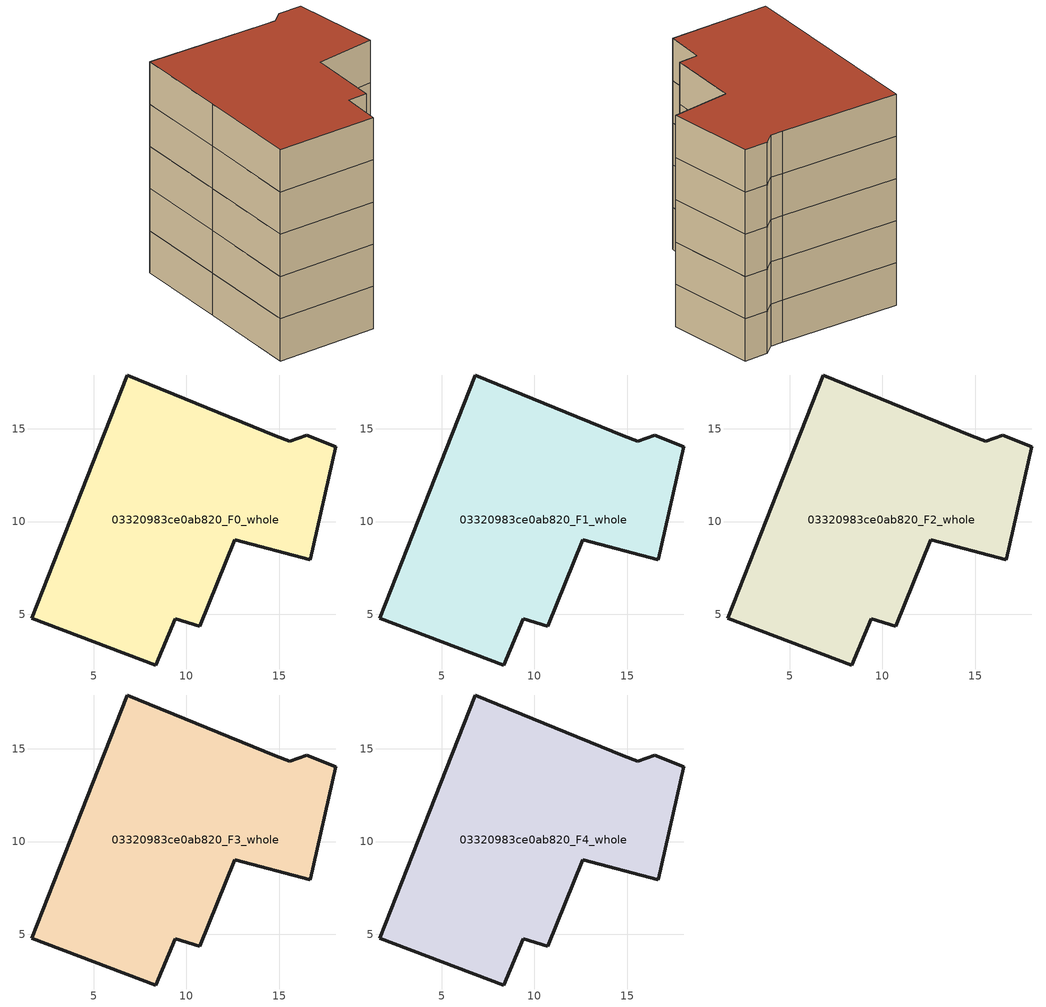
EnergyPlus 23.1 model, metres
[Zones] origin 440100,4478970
03320983ce0ab820_F0_whole
 floor ground (EU_floor_Construction): 16.49,14.66 18.07,14.05 16.69,7.93 12.6,9.01 10.72,4.34 9.39,4.76 8.35,2.25 1.64,4.77 4.31,11.59 6.79,17.92 14.79,14.64 15.58,14.33 z0
 wall outside (EU_wall_Construction): 1.64,4.77 8.35,2.25 9.39,4.76 10.72,4.34 12.6,9.01 16.69,7.93 18.07,14.05 16.49,14.66 15.58,14.33 14.79,14.64 6.79,17.92 4.31,11.59 1.64,4.77 z0:3
03320983ce0ab820_F1_whole
 floor to 03320983ce0ab820_F0_whole (EU_floor_Construction): 16.49,14.66 18.07,14.05 16.69,7.93 12.6,9.01 10.72,4.34 9.39,4.76 8.35,2.25 1.64,4.77 4.31,11.59 6.79,17.92 14.79,14.64 15.58,14.33 z3
 wall outside (EU_wall_Construction): 1.64,4.77 8.35,2.25 9.39,4.76 10.72,4.34 12.6,9.01 16.69,7.93 18.07,14.05 16.49,14.66 15.58,14.33 14.79,14.64 6.79,17.92 4.31,11.59 1.64,4.77 z3:6
03320983ce0ab820_F2_whole
 floor to 03320983ce0ab820_F1_whole (EU_floor_Construction): 16.49,14.66 18.07,14.05 16.69,7.93 12.6,9.01 10.72,4.34 9.39,4.76 8.35,2.25 1.64,4.77 4.31,11.59 6.79,17.92 14.79,14.64 15.58,14.33 z6
 wall outside (EU_wall_Construction): 1.64,4.77 8.35,2.25 9.39,4.76 10.72,4.34 12.6,9.01 16.69,7.93 18.07,14.05 16.49,14.66 15.58,14.33 14.79,14.64 6.79,17.92 4.31,11.59 1.64,4.77 z6:9
03320983ce0ab820_F3_whole
 floor to 03320983ce0ab820_F2_whole (EU_floor_Construction): 16.49,14.66 18.07,14.05 16.69,7.93 12.6,9.01 10.72,4.34 9.39,4.76 8.35,2.25 1.64,4.77 4.31,11.59 6.79,17.92 14.79,14.64 15.58,14.33 z9
 wall outside (EU_wall_Construction): 1.64,4.77 8.35,2.25 9.39,4.76 10.72,4.34 12.6,9.01 16.69,7.93 18.07,14.05 16.49,14.66 15.58,14.33 14.79,14.64 6.79,17.92 4.31,11.59 1.64,4.77 z9:12
03320983ce0ab820_F4_whole
 floor to 03320983ce0ab820_F3_whole (EU_floor_Construction): 16.49,14.66 18.07,14.05 16.69,7.93 12.6,9.01 10.72,4.34 9.39,4.76 8.35,2.25 1.64,4.77 4.31,11.59 6.79,17.92 14.79,14.64 15.58,14.33 z12
 wall outside (EU_wall_Construction): 1.64,4.77 8.35,2.25 9.39,4.76 10.72,4.34 12.6,9.01 16.69,7.93 18.07,14.05 16.49,14.66 15.58,14.33 14.79,14.64 6.79,17.92 4.31,11.59 1.64,4.77 z12:15
 roof outside (EU_roof_Construction): 16.69,7.93 18.07,14.05 16.49,14.66 15.58,14.33 14.79,14.64 6.79,17.92 4.31,11.59 1.64,4.77 8.35,2.25 9.39,4.76 10.72,4.34 12.6,9.01 z15
[Building]
EU S2 Campaign: North Axis=0; Terrain=City; Solar Distribution=FullExterior
[Site:Location]
Madrid: Latitude=40.5; Longitude=-3.5; Time Zone=1; Elevation=609
[SizingPeriod:WeatherFileDays]
AnnualSizingPeriod: Begin Month=1; Begin Day of Month=1; End Month=12; End Day of Month=31; Day of Week for Start Day=Monday; Use Weather File Daylight Saving Period=No; Use Weather File Rain and Snow Indicators=No
[MATERIAL]
EU_InternalMass_Material: Roughness=MediumRough; Thickness=0.1; Conductivity=1; Density=1800; Specific Heat=900; Thermal Absorptance=0.9; Solar Absorptance=0.7; Visible Absorptance=0.7
[MATERIAL:NOMASS] Roughness=MediumRough; Thermal Absorptance=0.9; Solar Absorptance=0.7; Visible Absorptance=0.7
Name | Thermal Resistance
EU_wall_NoMass | 0.459673
EU_roof_NoMass | 0.495815
EU_floor_NoMass | 0.788942
[CONSTRUCTION]
EU_wall_Construction: EU_wall_NoMass
EU_roof_Construction: EU_roof_NoMass
EU_floor_Construction: EU_floor_NoMass
EU_InternalMass_Construction: EU_InternalMass_Material
[ZONE] Type=1; Multiplier=1; Ceiling Height=autocalculate; Floor Area=autocalculate; Part of Total Floor Area=Yes
Name | Volume
03320983ce0ab820_F0_whole | 421.161
03320983ce0ab820_F1_whole; 03320983ce0ab820_F2_whole; 03320983ce0ab820_F3_whole; 03320983ce0ab820_F4_whole | 421.16
[INTERNALMASS] Construction=EU_InternalMass_Construction; Surface Area=140.387
Name | Zone or ZoneList
03320983ce0ab820_F0_whole_EU_InternalMass | 03320983ce0ab820_F0_whole
03320983ce0ab820_F1_whole_EU_InternalMass | 03320983ce0ab820_F1_whole
03320983ce0ab820_F2_whole_EU_InternalMass | 03320983ce0ab820_F2_whole
03320983ce0ab820_F3_whole_EU_InternalMass | 03320983ce0ab820_F3_whole
03320983ce0ab820_F4_whole_EU_InternalMass | 03320983ce0ab820_F4_whole
[OTHEREQUIPMENT] Fuel Type=Electricity; Design Level Calculation Method=Watts/Area; Power per Zone Floor Area=1; Fraction Latent=0; Fraction Radiant=0; Fraction Lost=0; Carbon Dioxide Generation Rate=0; EndUse Subcategory=EU_Step8_InternalGains
Name | Zone or ZoneList or Space or SpaceList | Schedule
EU_Step8_InternalGain_03320983ce0ab820_F0_whole_f000 | 03320983ce0ab820_F0_whole | EU_Step8_GainSchedule_03320983ce0ab820_F0_whole_f000
EU_Step8_InternalGain_03320983ce0ab820_F1_whole_f000 | 03320983ce0ab820_F1_whole | EU_Step8_GainSchedule_03320983ce0ab820_F1_whole_f000
EU_Step8_InternalGain_03320983ce0ab820_F2_whole_f000 | 03320983ce0ab820_F2_whole | EU_Step8_GainSchedule_03320983ce0ab820_F2_whole_f000
EU_Step8_InternalGain_03320983ce0ab820_F3_whole_f000 | 03320983ce0ab820_F3_whole | EU_Step8_GainSchedule_03320983ce0ab820_F3_whole_f000
EU_Step8_InternalGain_03320983ce0ab820_F4_whole_f000 | 03320983ce0ab820_F4_whole | EU_Step8_GainSchedule_03320983ce0ab820_F4_whole_f000
[ZONEVENTILATION:DESIGNFLOWRATE] Schedule=EU_AlwaysOn; Design Flow Rate Calculation Method=AirChanges/Hour; Air Changes per Hour=0.719161; Ventilation Type=Natural; Fan Pressure Rise=0; Fan Total Efficiency=1; Constant Term Coefficient=1; Temperature Term Coefficient=0; Velocity Term Coefficient=0; Velocity Squared Term Coefficient=0; Minimum Indoor Temperature=-100; Maximum Indoor Temperature=100; Delta Temperature=-100; Minimum Outdoor Temperature=-100; Maximum Outdoor Temperature=100; Maximum Wind Speed=40
Name | Zone or ZoneList or Space or SpaceList
EU_ConstantAir_03320983ce0ab820_F0_whole | 03320983ce0ab820_F0_whole
EU_ConstantAir_03320983ce0ab820_F1_whole | 03320983ce0ab820_F1_whole
EU_ConstantAir_03320983ce0ab820_F2_whole | 03320983ce0ab820_F2_whole
EU_ConstantAir_03320983ce0ab820_F3_whole | 03320983ce0ab820_F3_whole
EU_ConstantAir_03320983ce0ab820_F4_whole | 03320983ce0ab820_F4_whole
[HVACTEMPLATE:THERMOSTAT] Constant Heating Setpoint=20; Constant Cooling Setpoint=50
EU_HeatOnly_03320983ce0ab820_F0_whole; EU_HeatOnly_03320983ce0ab820_F1_whole; EU_HeatOnly_03320983ce0ab820_F2_whole; EU_HeatOnly_03320983ce0ab820_F3_whole; EU_HeatOnly_03320983ce0ab820_F4_whole
[HVACTEMPLATE:ZONE:IDEALLOADSAIRSYSTEM] System Availability Schedule=EU_AlwaysOn; Maximum Heating Supply Air Temperature=50; Minimum Cooling Supply Air Temperature=13; Maximum Heating Supply Air Humidity Ratio=0.0156; Minimum Cooling Supply Air Humidity Ratio=0.0077; Heating Limit=NoLimit; Cooling Limit=NoLimit; Heating Availability Schedule=EU_AlwaysOn; Cooling Availability Schedule=EU_CoolingOff; Dehumidification Control Type=ConstantSensibleHeatRatio; Cooling Sensible Heat Ratio=0.7; Dehumidification Setpoint=60; Humidification Control Type=None; Humidification Setpoint=30; Outdoor Air Method=None; Outdoor Air Flow Rate per Person=0.00944; Outdoor Air Flow Rate per Zone Floor Area=0; Outdoor Air Flow Rate per Zone=0; Demand Controlled Ventilation Type=None; Outdoor Air Economizer Type=NoEconomizer; Heat Recovery Type=None; Sensible Heat Recovery Effectiveness=0.7; Latent Heat Recovery Effectiveness=0.65
Name | Template Thermostat
03320983ce0ab820_F0_whole | EU_HeatOnly_03320983ce0ab820_F0_whole
03320983ce0ab820_F1_whole | EU_HeatOnly_03320983ce0ab820_F1_whole
03320983ce0ab820_F2_whole | EU_HeatOnly_03320983ce0ab820_F2_whole
03320983ce0ab820_F3_whole | EU_HeatOnly_03320983ce0ab820_F3_whole
03320983ce0ab820_F4_whole | EU_HeatOnly_03320983ce0ab820_F4_whole
[SIZING:ZONE] Zone Cooling Design Supply Air Temperature Input Method=SupplyAirTemperature; Zone Cooling Design Supply Air Temperature=13; Zone Heating Design Supply Air Temperature Input Method=SupplyAirTemperature; Zone Heating Design Supply Air Temperature=50; Zone Cooling Design Supply Air Humidity Ratio=0.008; Zone Heating Design Supply Air Humidity Ratio=0.008; Cooling Design Air Flow Method=DesignDay; Cooling Design Air Flow Rate=0; Cooling Minimum Air Flow per Zone Floor Area=0.000762; Cooling Minimum Air Flow=0; Cooling Minimum Air Flow Fraction=0.2; Heating Design Air Flow Method=DesignDay; Heating Design Air Flow Rate=0; Heating Maximum Air Flow per Zone Floor Area=0.002032; Heating Maximum Air Flow=0.141576; Heating Maximum Air Flow Fraction=0.3; Account for Dedicated Outdoor Air System=No; Dedicated Outdoor Air System Control Strategy=NeutralSupplyAir; Dedicated Outdoor Air Low Setpoint Temperature for Design=autosize; Dedicated Outdoor Air High Setpoint Temperature for Design=autosize; Zone Load Sizing Method=Sensible Load Only No Latent Load; Zone Latent Cooling Design Supply Air Humidity Ratio Input Method=HumidityRatioDifference; Zone Cooling Design Supply Air Humidity Ratio Difference=0.005; Zone Latent Heating Design Supply Air Humidity Ratio Input Method=HumidityRatioDifference; Zone Humidification Design Supply Air Humidity Ratio Difference=0.005
03320983ce0ab820_F0_whole; 03320983ce0ab820_F1_whole; 03320983ce0ab820_F2_whole; 03320983ce0ab820_F3_whole; 03320983ce0ab820_F4_whole
[SCHEDULE:CONSTANT]
Name | Hourly Value
EU_AlwaysOn | 1
EU_CoolingOff | 0
[SCHEDULE:FILE] Column Number=1; Rows to Skip at Top=0; Number of Hours of Data=8760; Column Separator=Comma; Interpolate to Timestep=No; Minutes per Item=60; Adjust Schedule for Daylight Savings=Yes
Name | File
EU_Step8_GainSchedule_03320983ce0ab820_F0_whole_f000 | C:\Users\o_iseri\Desktop\OpenUBEM\openubem\outputs\eu_evidence\EU-11\ES-MAD-BERRUGUETE\idfs\03320983ce0ab820\03320983ce0ab820_F0_whole_f000_gain.csv
EU_Step8_GainSchedule_03320983ce0ab820_F1_whole_f000 | C:\Users\o_iseri\Desktop\OpenUBEM\openubem\outputs\eu_evidence\EU-11\ES-MAD-BERRUGUETE\idfs\03320983ce0ab820\03320983ce0ab820_F1_whole_f000_gain.csv
EU_Step8_GainSchedule_03320983ce0ab820_F2_whole_f000 | C:\Users\o_iseri\Desktop\OpenUBEM\openubem\outputs\eu_evidence\EU-11\ES-MAD-BERRUGUETE\idfs\03320983ce0ab820\03320983ce0ab820_F2_whole_f000_gain.csv
EU_Step8_GainSchedule_03320983ce0ab820_F3_whole_f000 | C:\Users\o_iseri\Desktop\OpenUBEM\openubem\outputs\eu_evidence\EU-11\ES-MAD-BERRUGUETE\idfs\03320983ce0ab820\03320983ce0ab820_F3_whole_f000_gain.csv
EU_Step8_GainSchedule_03320983ce0ab820_F4_whole_f000 | C:\Users\o_iseri\Desktop\OpenUBEM\openubem\outputs\eu_evidence\EU-11\ES-MAD-BERRUGUETE\idfs\03320983ce0ab820\03320983ce0ab820_F4_whole_f000_gain.csv
